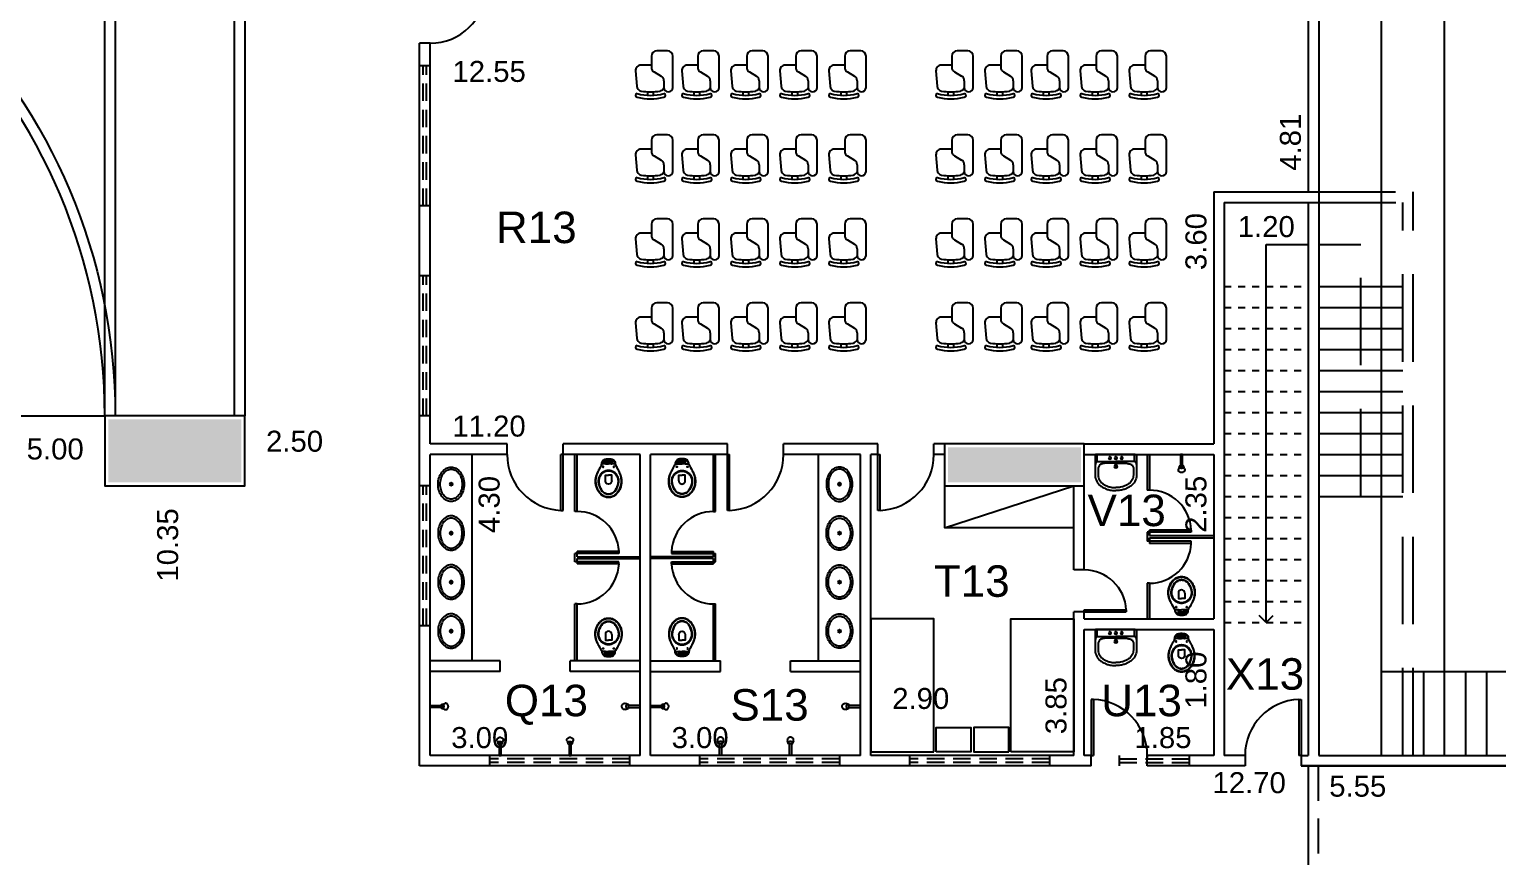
# Model space of a CAD drawing. Extents: x 652 to 872, y -56 to 210.
# Drawn here: x 721.73 to 742.72, y 135.78 to 147.6 of the extents above; entities that cross this region are included whole.
import ezdxf

# ---------------------------------------------------------------- set-up
doc = ezdxf.new("R2010")
doc.units = 0
doc.header["$LTSCALE"] = 2
doc.header["$PDMODE"] = 3
doc.linetypes.add('HIDDEN', pattern=[0.375, 0.25, -0.125])
doc.linetypes.add('HIDDEN2', pattern=[4.7625, 3.175, -1.5875])
doc.layers.get('0').update_dxf_attribs({"linetype": 'CONTINUOUS'})
doc.layers.get('DEFPOINTS').update_dxf_attribs({"linetype": 'CONTINUOUS'})
for name, color, linetype in [('06', 6, 'CONTINUOUS'), ('ARQUIBANCADA-ARY', 2, 'CONTINUOUS'), ('DIVISÓRIAS-ARY', 2, 'CONTINUOUS'), ('ESQUADRIA-ALTA-ARY', 7, 'HIDDEN'), ('HACHURAS-ARY', 9, 'CONTINUOUS'), ('INDICAÇÕES-ARY', 2, 'CONTINUOUS'), ('L_DECA', 7, 'CONTINUOUS'), ('MOBILIÁRIO-ARY', 7, 'CONTINUOUS'), ('PAREDE-ALTA-ARY', 1, 'CONTINUOUS'), ('PAREDE-BAIXA-ARY', 2, 'CONTINUOUS'), ('PEÇAS-SANIT-ARY', 7, 'CONTINUOUS'), ('PILARES-PRINC-ARY', 5, 'CONTINUOUS'), ('PROJEÇÕES-VT-ARY', 7, 'HIDDEN'), ('RAMPA-ARY', 2, 'CONTINUOUS'), ('RAMPA-INT-ARY', 7, 'CONTINUOUS'), ('RAMPA-PROJ-ARY', 7, 'HIDDEN'), ('TEXTO-PB-COR-ARY', 12, 'CONTINUOUS'), ('TEXTO-PB-COTAS-ARY', 12, 'CONTINUOUS')]:
    doc.layers.add(name, color=color, linetype=linetype)
doc.styles.add('ARIAL', font='arial.ttf', dxfattribs={"height": 0.5})
doc.styles.add('SEM_ESCALA', font='arial.ttf')
doc.styles.get("Standard").update_dxf_attribs({"font": 'ISOCP'})
doc.dimstyles.new('DIMTIC100-ARY', dxfattribs={"dimtxt": 0.3, "dimasz": 0.12, "dimexe": 0.1, "dimexo": 0.15, "dimgap": 0.1, "dimtad": 1, "dimjust": 1, "dimtoh": 1, "dimrnd": 0.01, "dimzin": 0, "dimdsep": 46, "dimtxsty": 'SEM_ESCALA', "dimblk1": 'NONE', "dimblk2": 'NONE', "dimsah": 1, "dimcen": -0.1, "dimdle": 0.06, "dimse1": 1, "dimse2": 1, "dimsd1": 1, "dimsd2": 1, "dimclrd": 1, "dimclre": 1, "dimclrt": 2, "dimadec": 0, "dimazin": 0, "dimtfac": 1, "dimtix": 1, "dimtmove": 2, "dimatfit": 3, "dimldrblk": 'NONE', "dimfxl": 1, "dimtolj": 1, "dimtzin": 0, "dimarcsym": 0})

# ---------------------------------------------------------------- blocks, each defined once
blk = doc.blocks.new('CHUVEIRO')
at = {"layer": 'PEÇAS-SANIT-ARY'}
for p, q in [((-0.029, 0.168), (-0.043, 0.208)), ((-0.015, 0.17), (0.015, 0.17)), ((-0.015, 0), (-0.015, 0.17)), ((0.015, 0), (-0.015, 0)), ((0.015, 0.17), (0.015, 0)), ((0.043, 0.207), (0.03, 0.175))]:
    blk.add_line(p, q, dxfattribs=at)
for points in [[(0.045, 0.22, 0.109452), (0.042, 0.235, 0.102376), (0.032, 0.248, 0.093737), (0.017, 0.257, 0.088426), (0, 0.26, 0.088426), (-0.017, 0.257, 0.093737), (-0.032, 0.248, 0.102376), (-0.042, 0.235, 0.109452), (-0.045, 0.22, 0.085068), (-0.043, 0.208, 0.102376)], [(0.043, 0.207, 0.093692), (0.045, 0.22, 0.109452)], [(0.015, 0.153, 0.061293), (0.021, 0.157, 0.104065), (0.028, 0.166, 0.115836), (0.03, 0.175, 0.115836), (0.028, 0.184, 0.104065), (0.021, 0.193, 0.09084), (0.012, 0.198, 0.083285), (0, 0.2, 0.083285), (-0.012, 0.198, 0.09084), (-0.021, 0.193, 0.104065), (-0.028, 0.184, 0.115836), (-0.03, 0.175, 0.115836), (-0.028, 0.166, 0.104065), (-0.021, 0.157, 0.061293), (-0.015, 0.153, 0.083285)]]:
    blk.add_lwpolyline(points, format="xyb", dxfattribs=at)
blk = doc.blocks.new('RAV10')
at = {"layer": 'L_DECA'}
blk.add_lwpolyline([(4.6, -12.9), (8.2, -12.9), (8.2, -12.9), (8.7, -13), (9.2, -13.2), (9.6, -13.5), (9.9, -14), (10.1, -14.3), (10.1, -14.3), (10.1, -14.3), (10.1, -14.3), (10.1, -14.3), (10.1, -14.3), (12.2, -18), (12.2, -18), (12.5, -18.6), (12.8, -19.1), (13.1, -19.6), (13.3, -20.1), (13.3, -20.1), (13.6, -20.6), (13.9, -21.1), (14.2, -21.5), (14.5, -22.1), (14.7, -22.6), (15, -23.1), (15.3, -23.6), (15.5, -24.1), (15.5, -24.1), (15.9, -24.8), (16.3, -25.6), (16.6, -26.3), (16.9, -27), (17.2, -27.8), (17.5, -28.6), (17.8, -29.4), (18, -30.2), (18, -30.2), (18.3, -31.4), (18.6, -32.6), (18.8, -33.9), (19, -35.2), (19.1, -36.4), (19.1, -37.7), (19.1, -39), (19, -40.3), (19, -40.3), (18.8, -41.6), (18.6, -42.9), (18.2, -44.2), (17.9, -45.5), (17.4, -46.8), (16.9, -48), (16.4, -49.3), (15.8, -50.4), (15.8, -50.4), (15.2, -51.4), (14.6, -52.3), (13.9, -53.1), (13.3, -53.9), (12.5, -54.8), (11.7, -55.5), (10.9, -56.3), (10.1, -57), (10.1, -57), (9, -57.8), (7.9, -58.5), (6.6, -59.1), (5.4, -59.6), (4.1, -60), (2.8, -60.3), (1.4, -60.4), (0, -60.5), (0, -60.5), (-1.4, -60.4), (-2.7, -60.3), (-4, -60), (-5.3, -59.6), (-6.6, -59.1), (-7.8, -58.5), (-9, -57.8), (-10.1, -57), (-10.1, -57), (-10.9, -56.3), (-11.7, -55.5), (-12.5, -54.8), (-13.2, -53.9), (-13.9, -53.1), (-14.5, -52.3), (-15.1, -51.4), (-15.7, -50.4), (-15.7, -50.4), (-16.3, -49.3), (-16.9, -48), (-17.4, -46.8), (-17.8, -45.5), (-18.2, -44.2), (-18.5, -42.9), (-18.7, -41.6), (-19, -40.3), (-19, -40.3), (-19, -39), (-19, -37.7), (-19, -36.4), (-18.9, -35.2), (-18.7, -33.9), (-18.5, -32.6), (-18.2, -31.4), (-17.9, -30.2), (-17.9, -30.2), (-17.7, -29.4), (-17.4, -28.6), (-17.1, -27.8), (-16.9, -27), (-16.6, -26.3), (-16.2, -25.6), (-15.8, -24.8), (-15.5, -24.1), (-15.5, -24.1), (-15.2, -23.6), (-15, -23.1), (-14.7, -22.6), (-14.4, -22.1), (-14.2, -21.5), (-13.9, -21.1), (-13.6, -20.6), (-13.3, -20.1), (-13.3, -20.1), (-13.1, -19.6), (-12.8, -19.1), (-12.4, -18.6), (-12.1, -18), (-10.1, -14.3), (-10.1, -14.3), (-10.1, -14.3), (-10.1, -14.3), (-10.1, -14.3), (-10.1, -14.3), (-9.8, -14), (-9.8, -14), (-9.6, -13.5), (-9.1, -13.2), (-8.6, -13), (-8.1, -12.9), (-4.5, -12.9)], dxfattribs=at)
at = {"layer": 'L_DECA', "color": 1}
for points in [[(12.2, -18), (13.3, -20.1), (13.3, -20.1), (13.6, -20.6), (13.8, -21.1), (14.1, -21.5), (14.3, -22.1), (14.5, -22.6), (14.7, -23.1), (15, -23.6), (15.2, -24.1), (15.2, -24.1), (15.5, -24.8), (15.9, -25.6), (16.2, -26.3), (16.6, -27.1), (16.9, -27.8), (17.1, -28.5), (17.4, -29.4), (17.6, -30.2), (17.6, -30.2), (17.9, -31.4), (18.1, -32.6), (18.3, -33.9), (18.5, -35.2), (18.5, -36.4), (18.5, -37.7), (18.5, -39), (18.4, -40.3), (18.4, -40.3), (18.2, -41.6), (17.9, -42.9), (17.6, -44.2), (17.2, -45.5), (16.7, -46.8), (16.2, -48), (15.6, -49.3), (15, -50.4), (15, -50.4), (14.4, -51.2), (13.9, -52), (13.3, -52.8), (12.8, -53.5), (12.2, -54.2), (11.5, -54.9), (10.9, -55.5), (10.1, -56.2), (10.1, -56.2), (9, -57.1), (7.9, -57.8), (6.6, -58.4), (5.4, -58.9), (4.1, -59.3), (2.8, -59.6), (1.4, -59.8), (0, -59.8), (0, -59.8), (-1.4, -59.8), (-2.7, -59.6), (-4.1, -59.3), (-5.3, -58.9), (-6.6, -58.4), (-7.8, -57.8), (-9, -57.1), (-10.1, -56.2), (-10.1, -56.2), (-10.8, -55.5), (-11.5, -54.9), (-12.1, -54.2), (-12.7, -53.5), (-13.3, -52.8), (-13.9, -52), (-14.4, -51.2), (-14.9, -50.4), (-14.9, -50.4), (-15.5, -49.3), (-16.1, -48), (-16.6, -46.8), (-17.1, -45.5), (-17.5, -44.2), (-17.9, -42.9), (-18.1, -41.6), (-18.3, -40.3), (-18.3, -40.3), (-18.4, -39.1), (-18.5, -37.7), (-18.5, -36.4), (-18.4, -35.2), (-18.2, -33.9), (-18, -32.6), (-17.8, -31.4), (-17.5, -30.2), (-17.5, -30.2), (-17.3, -29.4), (-17, -28.6), (-16.8, -27.8), (-16.5, -27.1), (-16.2, -26.3), (-15.8, -25.6), (-15.5, -24.8), (-15.2, -24.1), (-15.2, -24.1), (-15, -23.6), (-14.7, -23.1), (-14.5, -22.6), (-14.2, -22.1), (-14, -21.5), (-13.7, -21.1), (-13.5, -20.6), (-13.2, -20.1), (-12.1, -18)], [(-7.7, -9.4), (-8.1, -10.1), (-8.5, -10.8), (-8.6, -11.4), (-8.8, -12.2), (-8.8, -13.1)], [(-5.1, -12.9), (-5.1, -9.7), (-5.1, -7.8), (-5.1, -7.8), (-5.2, -7.6), (-5.3, -7.5), (-5.5, -7.4), (-5.9, -7.6), (-5.9, -7.6), (-6.4, -8), (-7.1, -8.6), (-7.7, -9.4)], [(5.1, -9.3), (5, -8.9), (4.6, -8.3), (3.9, -7.8), (3.1, -7.7), (0, -7.7), (-3.1, -7.7), (-3.1, -7.7), (-3.9, -7.8), (-4.5, -8.3), (-5, -8.9), (-5.1, -9.7)], [(4.6, -12.9), (4.6, -12.9), (4.2, -12.9), (3.9, -12.6), (3.6, -12.4), (3.6, -12), (3.6, -10.7), (3.6, -10.7), (3.6, -10.5), (3.6, -10.4), (3.7, -10.2), (3.9, -10.1), (3.9, -10.1), (3.9, -9.9), (3.9, -9.7), (3.8, -9.5), (3.6, -9.4), (0, -9.4), (-3.5, -9.4), (-3.5, -9.4), (-3.7, -9.5), (-3.9, -9.7), (-3.9, -9.9), (-3.8, -10.1), (-3.8, -10.1), (-3.6, -10.2), (-3.6, -10.4), (-3.5, -10.5), (-3.5, -10.7), (-3.5, -12), (-3.5, -12), (-3.6, -12.4), (-3.8, -12.6), (-4.1, -12.9), (-4.5, -12.9)], [(3.7, -10.3), (0, -10.3), (-3.6, -10.3)], [(5.1, -12.9), (5.1, -9.7), (5.1, -7.8), (5.1, -7.8), (5.2, -7.6), (5.3, -7.5), (5.5, -7.4), (5.9, -7.6), (5.9, -7.6), (6.4, -8), (7.1, -8.6), (7.7, -9.4)], [(7.7, -9.4), (8.1, -10.1), (8.5, -10.8), (8.6, -11.4), (8.8, -12.2), (8.8, -13.1)], [(-12.9, -30.2), (-12.9, -30.2), (-12.4, -29.3), (-11.9, -28.4), (-11.2, -27.7), (-10.6, -26.9), (-9.9, -26.2), (-9.2, -25.6), (-8.4, -25), (-7.5, -24.4), (-6.7, -23.9), (-5.8, -23.5), (-4.9, -23.1), (-3.9, -22.8), (-3, -22.6), (-2, -22.4), (-1, -22.3), (0, -22.2), (0, -22.2), (1, -22.3), (2, -22.4), (3, -22.6), (4, -22.8), (5, -23.1), (5.8, -23.5), (6.8, -23.9), (7.6, -24.4), (8.5, -25), (9.3, -25.6), (10, -26.2), (10.6, -26.9), (11.3, -27.7), (12, -28.4), (12.5, -29.3), (13, -30.2), (13, -30.2), (13.6, -31.3), (14, -32.6), (14.3, -33.8), (14.6, -35.1), (14.7, -36.4), (14.7, -37.7), (14.7, -39), (14.4, -40.3), (14.4, -40.3), (14.2, -41.6), (13.8, -42.9), (13.4, -44.2), (12.9, -45.5), (12.4, -46.8), (11.7, -48), (11.1, -49.3), (10.4, -50.4), (10.4, -50.4), (9.4, -51.7), (8.4, -52.8), (7.2, -53.8), (5.9, -54.6), (4.5, -55.2), (3.1, -55.8), (1.5, -56.1), (0, -56.2), (0, -56.2), (-1.5, -56.1), (-3.1, -55.8), (-4.4, -55.2), (-5.8, -54.6), (-7.1, -53.8), (-8.3, -52.8), (-9.3, -51.7), (-10.3, -50.4), (-10.3, -50.4), (-11, -49.3), (-11.7, -48), (-12.3, -46.8), (-12.8, -45.5), (-13.3, -44.2), (-13.7, -42.9), (-14.1, -41.6), (-14.4, -40.3), (-14.4, -40.3), (-14.6, -39), (-14.7, -37.7), (-14.6, -36.4), (-14.5, -35.1), (-14.2, -33.8), (-13.9, -32.6), (-13.5, -31.3), (-12.9, -30.2)], [(-12, -30.2), (-12, -30.2), (-11.5, -29.4), (-11, -28.6), (-10.4, -27.9), (-9.8, -27.2), (-9.1, -26.7), (-8.5, -26.1), (-7.7, -25.5), (-6.9, -25), (-6.1, -24.6), (-5.3, -24.2), (-4.5, -23.9), (-3.6, -23.6), (-2.8, -23.4), (-1.8, -23.2), (-0.9, -23.2), (0, -23.1), (0, -23.1), (0.9, -23.2), (1.9, -23.2), (2.8, -23.4), (3.6, -23.6), (4.5, -23.9), (5.4, -24.2), (6.2, -24.6), (7, -25), (7.7, -25.5), (8.5, -26.1), (9.2, -26.7), (9.8, -27.2), (10.4, -27.9), (11, -28.6), (11.5, -29.4), (12, -30.2), (12, -30.2), (12.7, -31.3), (13.2, -32.6), (13.6, -33.8), (13.9, -35), (14.1, -36.4), (14.1, -37.7), (14.1, -39), (13.9, -40.3), (13.9, -40.3), (13.6, -41.7), (13.2, -43), (12.8, -44.3), (12.3, -45.5), (11.7, -46.9), (11.1, -48.1), (10.4, -49.3), (9.6, -50.4), (9.6, -50.4), (8.8, -51.6), (7.8, -52.6), (6.7, -53.5), (5.5, -54.2), (4.2, -54.8), (2.8, -55.3), (1.5, -55.5), (0, -55.7), (0, -55.7), (-1.5, -55.5), (-2.8, -55.3), (-4.2, -54.8), (-5.4, -54.2), (-6.6, -53.5), (-7.7, -52.6), (-8.7, -51.6), (-9.6, -50.4), (-9.6, -50.4), (-10.3, -49.3), (-11, -48.1), (-11.7, -46.9), (-12.2, -45.5), (-12.7, -44.3), (-13.1, -43), (-13.5, -41.7), (-13.8, -40.3), (-13.8, -40.3), (-14, -39), (-14.1, -37.7), (-14, -36.4), (-13.9, -35), (-13.6, -33.8), (-13.2, -32.6), (-12.7, -31.3), (-12, -30.2)], [(-4.5, -37), (-4.5, -29), (0, -29)], [(4.6, -37), (4.6, -29), (0, -29)]]:
    blk.add_lwpolyline(points, dxfattribs=at)
at = {"layer": 'L_DECA', "color": 7}
for points in [[(10.1, -14.3), (10.1, -14.3), (10.1, -14.3), (10.1, -14.3), (10.1, -14.3), (10.1, -14.3), (9.6, -11.3), (9.6, -11.3), (9.3, -10.2), (8.9, -9.3), (8.3, -8.5), (7.7, -7.7), (6.9, -7), (6.1, -6.5), (5.1, -6.2), (4.1, -5.9), (4.1, -5.9), (3.6, -5.8), (3.1, -5.7), (2.6, -5.6), (2, -5.6), (1.5, -5.6), (1, -5.5), (0.5, -5.5), (0, -5.5), (0, -5.5), (-0.5, -5.5), (-1, -5.5), (-1.5, -5.6), (-2, -5.6), (-2.5, -5.6), (-3, -5.7), (-3.5, -5.8), (-4, -5.9), (-4, -5.9), (-5, -6.2), (-6, -6.5), (-6.9, -7), (-7.6, -7.7), (-8.2, -8.5), (-8.8, -9.3), (-9.3, -10.2), (-9.6, -11.3), (-10, -14.3), (-10, -14.3), (-10, -14.3), (-10, -14.3), (-10, -14.3), (-10.1, -14.3)], [(-4.5, -12.9), (0, -12.9)], [(4.6, -12.9), (0, -12.9)]]:
    blk.add_lwpolyline(points, dxfattribs=at)
at = {"layer": 'L_DECA', "color": 1}
for centre in [(-7.6, -17), (7.6, -17)]:
    blk.add_circle(centre, 0.672, dxfattribs=at)
blk.add_arc((0, -37), 4.56, 180, 0, dxfattribs=at)
blk = doc.blocks.new('DUO04')
at = {"layer": 'L_DECA'}
blk.add_line((-27.8, 0), (27.8, 0), dxfattribs=at)
at = {"layer": 'L_DECA', "color": 1}
for p, q in [((-26.5, -9.9), (-26.5, 0)), ((26.5, -9.9), (26.5, 0)), ((-26.5, -9.9), (0, -9.9)), ((26.5, -9.9), (0, -9.9))]:
    blk.add_line(p, q, dxfattribs=at)
at = {"layer": 'L_DECA', "color": 7}
for points in [[(-27.8, 0), (-27.8, 0), (-28.5, -0.1), (-29.1, -0.3), (-29.4, -0.8), (-29.5, -1.4), (-29.5, -23.9)], [(27.8, 0), (27.8, 0), (28.5, -0.1), (29.1, -0.3), (29.4, -0.8), (29.5, -1.4), (29.5, -23.9)], [(-29.5, -23.9), (-29.5, -29.7), (-29.5, -29.7), (-29.4, -32.1), (-28.9, -34.4), (-28.2, -36.5), (-27.2, -38.6), (-26.1, -40.5), (-24.7, -42.2), (-23.1, -43.8), (-21.3, -45.2), (-21.3, -45.2), (-20.2, -45.9), (-19.1, -46.6), (-18, -47.2), (-16.9, -47.9), (-15.7, -48.4), (-14.5, -49), (-13.3, -49.4), (-12.1, -49.9), (-10.8, -50.3), (-9.5, -50.5), (-8.2, -50.9), (-6.7, -51.1), (-4.8, -51.4), (-2.9, -51.5), (-1.4, -51.5), (0, -51.5)], [(29.5, -23.9), (29.5, -29.7), (29.5, -29.7), (29.4, -32.1), (28.9, -34.4), (28.2, -36.5), (27.2, -38.6), (26.1, -40.5), (24.7, -42.2), (23.1, -43.8), (21.3, -45.2), (21.3, -45.2), (20.2, -45.9), (19.1, -46.6), (18, -47.2), (16.9, -47.9), (15.7, -48.4), (14.5, -49), (13.3, -49.4), (12.1, -49.9), (10.8, -50.3), (9.5, -50.5), (8.2, -50.9), (6.7, -51.1), (4.8, -51.4), (2.9, -51.5), (1.4, -51.5), (0, -51.5)]]:
    blk.add_lwpolyline(points, dxfattribs=at)
at = {"layer": 'L_DECA', "color": 1}
for points in [[(-26.5, -9.9), (-26.9, -10), (-27.5, -10.1), (-28, -10.6), (-28.4, -11.2), (-28.7, -11.9), (-29, -12.7), (-29.2, -13.7), (-29.4, -15), (-29.5, -16.8)], [(0, -12.4), (0, -12.4), (-0.8, -12.4), (-1.4, -12.4), (-1.1, -12.4), (-1.8, -12.4), (-2.5, -12.4), (-3.3, -12.4), (-3.9, -12.4), (-4.7, -12.4), (-7.9, -12.4), (-8.6, -12.4), (-9.3, -12.4), (-10, -12.4), (-10.7, -12.4), (-11.4, -12.4), (-12, -12.4), (-12.7, -12.4), (-12.7, -12.4), (-13.7, -12.4), (-14.7, -12.5), (-15.8, -12.6), (-16.8, -12.8), (-17.8, -13), (-18.8, -13.2), (-19.8, -13.5), (-20.8, -13.7), (-20.8, -13.7), (-21.7, -14.1), (-22.6, -14.7), (-23.3, -15.4), (-23.9, -16.1), (-24.5, -17), (-24.8, -18), (-25.1, -19), (-25.2, -20), (-25.2, -20), (-25.2, -21.8), (-25.2, -23.1), (-25.2, -23.9)], [(0, -12.4), (0, -12.4), (0.8, -12.4), (1.4, -12.4), (1.1, -12.4), (1.8, -12.4), (2.5, -12.4), (3.3, -12.4), (3.9, -12.4), (4.7, -12.4), (7.9, -12.4), (8.6, -12.4), (9.3, -12.4), (10, -12.4), (10.7, -12.4), (11.4, -12.4), (12, -12.4), (12.7, -12.4), (12.7, -12.4), (13.7, -12.4), (14.7, -12.5), (15.8, -12.6), (16.8, -12.8), (17.8, -13), (18.8, -13.2), (19.8, -13.5), (20.8, -13.7), (20.8, -13.7), (21.7, -14.1), (22.6, -14.7), (23.3, -15.4), (23.9, -16.1), (24.5, -17), (24.8, -18), (25.1, -19), (25.2, -20), (25.2, -20), (25.2, -21.8), (25.2, -23.1), (25.2, -23.9)], [(26.5, -9.9), (26.9, -10), (27.5, -10.1), (28, -10.6), (28.4, -11.2), (28.7, -11.9), (29, -12.7), (29.2, -13.7), (29.4, -15), (29.5, -16.8)], [(-25.2, -23.9), (-25.2, -27.3), (-25.2, -29.6), (-25.2, -29.6), (-25, -31.4), (-24.8, -33.1), (-24.2, -34.8), (-23.5, -36.3), (-22.6, -37.8), (-21.6, -39.1), (-20.4, -40.4), (-19.1, -41.4), (-19.1, -41.4), (-18.1, -42.1), (-17.1, -42.7), (-16.2, -43.3), (-15.2, -43.9), (-14.1, -44.4), (-13, -44.8), (-11.9, -45.3), (-10.8, -45.7), (-9.7, -46.1), (-8.6, -46.4), (-6.7, -46.8), (-5.2, -47), (-3.3, -47.2), (-2.1, -47.2), (-1, -47.2), (0, -47.2)], [(25.2, -23.9), (25.2, -27.3), (25.2, -29.6), (25.2, -29.6), (25, -31.4), (24.8, -33.1), (24.2, -34.8), (23.5, -36.3), (22.6, -37.8), (21.6, -39.1), (20.4, -40.4), (19.1, -41.4), (19.1, -41.4), (18.1, -42.1), (17.1, -42.7), (16.2, -43.3), (15.2, -43.9), (14.1, -44.4), (13, -44.8), (11.9, -45.3), (10.8, -45.7), (9.7, -46.1), (8.6, -46.4), (6.7, -46.8), (5.2, -47), (3.3, -47.2), (2.1, -47.2), (1, -47.2), (0, -47.2)]]:
    blk.add_lwpolyline(points, dxfattribs=at)
for centre, radius in [((-8.5, -4.9), 1.75), ((0, -17), 2.25), ((0, -4.9), 1.75), ((0, -17), 0.981), ((8.5, -4.9), 1.75)]:
    blk.add_circle(centre, radius, dxfattribs=at)
blk = doc.blocks.new('CUB01')
at = {"layer": 'L_DECA'}
blk.add_lwpolyline([(-24.5, -18.7, 0.124977), (-22.8, -25.6, 0.105809), (-17.3, -31.9, 0.086634), (-9.6, -35.9, 0.076682), (0, -37.4, 0.076682), (9.6, -35.9, 0.086634), (17.3, -31.9, 0.105809), (22.8, -25.6, 0.124977), (24.5, -18.7, 0.124977), (22.8, -11.8, 0.105809), (17.3, -5.5, 0.086634), (9.6, -1.5, 0.076682), (0, 0, 0.076682), (-9.6, -1.5, 0.086634), (-17.3, -5.5, 0.105809), (-22.8, -11.8, 0.124977)], format="xyb", close=True, dxfattribs=at)
at = {"layer": 'L_DECA', "color": 1}
blk.add_lwpolyline([(0.1, -2.9, 0.074123), (-8.3, -4.1, 0.084852), (-15, -7.5, 0.106323), (-19.8, -12.9, 0.128843), (-21.3, -18.6, 0.128843), (-19.8, -24.4, 0.106323), (-15, -29.8, 0.084852), (-8.3, -33.1, 0.074123), (0.1, -34.4, 0.074123), (8.6, -33.1, 0.084852), (15.3, -29.8, 0.106323), (20, -24.4, 0.128843), (21.5, -18.6, 0.128843), (20, -12.9, 0.106323), (15.3, -7.5, 0.084852), (8.6, -4.1, 0.074123)], format="xyb", close=True, dxfattribs=at)
for radius in [2.25, 1.06]:
    blk.add_circle((0.1, -18.7), radius, dxfattribs=at)
blk = doc.blocks.new('12PCVC07')
at = {"color": 0, "linetype": 'ByBlock'}
for p, q in [((15.775724, 8.405378), (7.15405, 7.742172)), ((2.039549, 1.5), (4.034751, 1.5)), ((19.005813, -0.5), (19.005813, 5.414214)), ((4.034751, -1.5), (2.039549, -1.5)), ((10.264845, -7.5), (6.505813, -7.5)), ((15.142051, -2.011583), (12.869575, -5.988417)), ((24.005813, -0.5), (17.746781, -0.5)), ((27.005813, -9.5), (27.005813, -3.5)), ((6.505813, -12.5), (24.005813, -12.5))]:
    blk.add_line(p, q, dxfattribs=at)
for centre, radius, start, end in [((2.005813, 7.5), 1, 0, 180), ((16.005813, 5.414214), 3, 0, 94.398705), ((28.465356, 0), 28.465356, 164.723455, 195.276545), ((30.465356, 0), 28.465356, 164.723455, 195.276545), ((36.390556, 0), 32.390556, 170.476495, 189.523505), ((7.384139, 4.751009), 3, 94.398705, 168.305486), ((2.005813, -7.5), 1, 180, 0), ((6.505813, -10), 2.5, 90, 270), ((7.384139, -4.751009), 3, 191.694514, 247.184928), ((10.264845, -4.5), 3, 270, 330.255119), ((17.746781, -3.5), 3, 90, 150.255119), ((24.005813, -3.5), 3, 0, 90), ((24.005813, -9.5), 3, 270, 0)]:
    blk.add_arc(centre, radius, start, end, dxfattribs=at)
for tag, p, flags in [('ITEM', (1, -22), 3), ('ROOM_NUMBER', (0, -32), 1)]:
    blk.add_attdef(tag, p, '', height=6, dxfattribs=dict(at, flags=flags))
blk = doc.blocks.new('*D50')
at = {"layer": 'DEFPOINTS', "color": 0, "linetype": 'ByBlock', "ltscale": 0.5}
for p in [(717.813, 142.077), (722.813, 142.077), (717.813, 141.349)]:
    blk.add_point(p, dxfattribs=at)
at = {"color": 2, "linetype": 'ByBlock', "ltscale": 0.5, "insert": (722.104, 141.603), "char_height": 0.3, "attachment_point": 5, "style": 'SEM_ESCALA'}
blk.add_mtext('\\A1;5.00', dxfattribs=at)
blk = doc.blocks.new('_NONE')
at = {"color": 0, "linetype": 'ByBlock', "ltscale": 0.5}
blk.add_circle((0, 0), 0.25, dxfattribs=at)
blk = doc.blocks.new('*D51')
at = {"layer": 'DEFPOINTS', "color": 0, "linetype": 'ByBlock', "ltscale": 0.5}
for p in [(724.813, 141.077), (723.966, 130.727), (724.813, 130.727)]:
    blk.add_point(p, dxfattribs=at)
at = {"color": 2, "linetype": 'ByBlock', "ltscale": 0.5, "insert": (723.713, 140.234), "char_height": 0.3, "attachment_point": 5, "rotation": 90, "style": 'SEM_ESCALA'}
blk.add_mtext('\\A1;10.35', dxfattribs=at)
blk = doc.blocks.new('*D52')
at = {"layer": 'DEFPOINTS', "color": 0, "linetype": 'ByBlock', "ltscale": 0.5}
for p in [(727.313, 137.817), (727.313, 137.077), (717.813, 136.727)]:
    blk.add_point(p, dxfattribs=at)
at = {"color": 2, "linetype": 'ByBlock', "ltscale": 0.5, "insert": (718.522, 138.07), "char_height": 0.3, "attachment_point": 5, "style": 'SEM_ESCALA'}
blk.add_mtext('\\A1;9.50', dxfattribs=at)
blk = doc.blocks.new('*D59')
at = {"layer": 'DEFPOINTS', "color": 0, "linetype": 'ByBlock', "ltscale": 0.5}
for p in [(727.313, 137.077), (728.246, 137.077), (727.313, 132.077)]:
    blk.add_point(p, dxfattribs=at)
at = {"color": 2, "linetype": 'ByBlock', "ltscale": 0.5, "insert": (727.993, 132.786), "char_height": 0.3, "attachment_point": 5, "rotation": 90, "style": 'SEM_ESCALA'}
blk.add_mtext('\\A1;5.00', dxfattribs=at)
blk = doc.blocks.new('*D61')
at = {"layer": 'DEFPOINTS', "color": 0, "linetype": 'ByBlock', "ltscale": 0.5}
for p in [(727.313, 141.461), (724.813, 141.077), (727.313, 141.077)]:
    blk.add_point(p, dxfattribs=at)
at = {"color": 2, "linetype": 'ByBlock', "ltscale": 0.5, "insert": (725.525, 141.714), "char_height": 0.3, "attachment_point": 5, "style": 'SEM_ESCALA'}
blk.add_mtext('\\A1;2.50', dxfattribs=at)
blk = doc.blocks.new('*D63')
at = {"layer": 'DEFPOINTS', "color": 0, "linetype": 'ByBlock', "ltscale": 0.5}
for p in [(740.01, 137.077), (745.56, 137.077), (745.56, 136.534)]:
    blk.add_point(p, dxfattribs=at)
at = {"color": 2, "linetype": 'ByBlock', "ltscale": 0.5, "insert": (740.721, 136.786), "char_height": 0.3, "attachment_point": 5, "style": 'SEM_ESCALA'}
blk.add_mtext('\\A1;5.55', dxfattribs=at)
blk = doc.blocks.new('*D64')
at = {"layer": 'DEFPOINTS', "color": 0, "linetype": 'ByBlock', "ltscale": 0.5}
for p in [(727.313, 137.077), (740.01, 137.077), (727.313, 136.583)]:
    blk.add_point(p, dxfattribs=at)
at = {"color": 2, "linetype": 'ByBlock', "ltscale": 0.5, "insert": (739.169, 136.836), "char_height": 0.3, "attachment_point": 5, "style": 'SEM_ESCALA'}
blk.add_mtext('\\A1;12.70', dxfattribs=at)
blk = doc.blocks.new('*D69')
at = {"layer": 'DEFPOINTS', "color": 0, "linetype": 'ByBlock', "ltscale": 0.5}
for p in [(740.013, 144.527), (738.813, 143.927), (740.013, 143.927)]:
    blk.add_point(p, dxfattribs=at)
at = {"color": 2, "linetype": 'ByBlock', "ltscale": 0.5, "insert": (739.413, 144.78), "char_height": 0.3, "attachment_point": 5, "style": 'SEM_ESCALA'}
blk.add_mtext('\\A1;1.20', dxfattribs=at)
blk = doc.blocks.new('*D70')
at = {"layer": 'DEFPOINTS', "color": 0, "linetype": 'ByBlock', "ltscale": 0.5}
for p in [(727.463, 137.227), (730.463, 137.227), (730.463, 137.227)]:
    blk.add_point(p, dxfattribs=at)
at = {"color": 2, "linetype": 'ByBlock', "ltscale": 0.5, "insert": (728.172, 137.48), "char_height": 0.3, "attachment_point": 5, "style": 'SEM_ESCALA'}
blk.add_mtext('\\A1;3.00', dxfattribs=at)
blk = doc.blocks.new('*D71')
at = {"layer": 'DEFPOINTS', "color": 0, "linetype": 'ByBlock', "ltscale": 0.5}
for p in [(728.063, 141.527), (728.063, 137.227), (728.562, 137.227)]:
    blk.add_point(p, dxfattribs=at)
at = {"color": 2, "linetype": 'ByBlock', "ltscale": 0.5, "insert": (728.308, 140.812), "char_height": 0.3, "attachment_point": 5, "rotation": 90, "style": 'SEM_ESCALA'}
blk.add_mtext('\\A1;4.30', dxfattribs=at)
blk = doc.blocks.new('*D72')
at = {"layer": 'DEFPOINTS', "color": 0, "linetype": 'ByBlock', "ltscale": 0.5}
for p in [(730.613, 137.227), (733.613, 137.227), (733.613, 137.227)]:
    blk.add_point(p, dxfattribs=at)
at = {"color": 2, "linetype": 'ByBlock', "ltscale": 0.5, "insert": (731.322, 137.48), "char_height": 0.3, "attachment_point": 5, "style": 'SEM_ESCALA'}
blk.add_mtext('\\A1;3.00', dxfattribs=at)
blk = doc.blocks.new('*D73')
at = {"layer": 'DEFPOINTS', "color": 0, "linetype": 'ByBlock', "ltscale": 0.5}
for p in [(736.663, 137.786), (733.763, 137.277), (736.663, 137.227)]:
    blk.add_point(p, dxfattribs=at)
at = {"color": 2, "linetype": 'ByBlock', "ltscale": 0.5, "insert": (734.475, 138.039), "char_height": 0.3, "attachment_point": 5, "style": 'SEM_ESCALA'}
blk.add_mtext('\\A1;2.90', dxfattribs=at)
blk = doc.blocks.new('*D74')
at = {"layer": 'DEFPOINTS', "color": 0, "linetype": 'ByBlock', "ltscale": 0.5}
for p in [(736.663, 141.077), (736.663, 141.077), (736.663, 137.227)]:
    blk.add_point(p, dxfattribs=at)
at = {"color": 2, "linetype": 'ByBlock', "ltscale": 0.5, "insert": (736.41, 137.938), "char_height": 0.3, "attachment_point": 5, "rotation": 90, "style": 'SEM_ESCALA'}
blk.add_mtext('\\A1;3.85', dxfattribs=at)
blk = doc.blocks.new('*D75')
at = {"layer": 'DEFPOINTS', "color": 0, "linetype": 'ByBlock', "ltscale": 0.5}
for p in [(736.813, 137.227), (736.813, 137.227), (738.663, 137.227)]:
    blk.add_point(p, dxfattribs=at)
at = {"color": 2, "linetype": 'ByBlock', "ltscale": 0.5, "insert": (737.937, 137.48), "char_height": 0.3, "attachment_point": 5, "style": 'SEM_ESCALA'}
blk.add_mtext('\\A1;1.85', dxfattribs=at)
blk = doc.blocks.new('*D76')
at = {"layer": 'DEFPOINTS', "color": 0, "linetype": 'ByBlock', "ltscale": 0.5}
for p in [(738.663, 141.527), (738.663, 139.177), (738.663, 139.177)]:
    blk.add_point(p, dxfattribs=at)
at = {"color": 2, "linetype": 'ByBlock', "ltscale": 0.5, "insert": (738.41, 140.814), "char_height": 0.3, "attachment_point": 5, "rotation": 90, "style": 'SEM_ESCALA'}
blk.add_mtext('\\A1;2.35', dxfattribs=at)
blk = doc.blocks.new('*D77')
at = {"layer": 'DEFPOINTS', "color": 0, "linetype": 'ByBlock', "ltscale": 0.5}
for p in [(738.663, 139.027), (738.663, 137.227), (738.663, 137.227)]:
    blk.add_point(p, dxfattribs=at)
at = {"color": 2, "linetype": 'ByBlock', "ltscale": 0.5, "insert": (738.41, 138.303), "char_height": 0.3, "attachment_point": 5, "rotation": 90, "style": 'SEM_ESCALA'}
blk.add_mtext('\\A1;1.80', dxfattribs=at)
blk = doc.blocks.new('*D78')
at = {"layer": 'DEFPOINTS', "color": 0, "linetype": 'ByBlock', "ltscale": 0.5}
for p in [(727.463, 141.677), (738.663, 141.677), (738.663, 141.677)]:
    blk.add_point(p, dxfattribs=at)
at = {"color": 2, "linetype": 'ByBlock', "ltscale": 0.5, "insert": (728.304, 141.93), "char_height": 0.3, "attachment_point": 5, "style": 'SEM_ESCALA'}
blk.add_mtext('\\A1;11.20', dxfattribs=at)
blk = doc.blocks.new('*D79')
at = {"layer": 'DEFPOINTS', "color": 0, "linetype": 'ByBlock', "ltscale": 0.5}
for p in [(738.663, 145.277), (738.663, 141.677), (738.663, 141.677)]:
    blk.add_point(p, dxfattribs=at)
at = {"color": 2, "linetype": 'ByBlock', "ltscale": 0.5, "insert": (738.41, 144.568), "char_height": 0.3, "attachment_point": 5, "rotation": 90, "style": 'SEM_ESCALA'}
blk.add_mtext('\\A1;3.60', dxfattribs=at)
blk = doc.blocks.new('*D80')
at = {"layer": 'DEFPOINTS', "color": 0, "linetype": 'ByBlock', "ltscale": 0.5}
for p in [(740.013, 150.092), (740.013, 150.092), (740.01, 145.277)]:
    blk.add_point(p, dxfattribs=at)
at = {"color": 2, "linetype": 'ByBlock', "ltscale": 0.5, "insert": (739.76, 145.987), "char_height": 0.3, "attachment_point": 5, "rotation": 90, "style": 'SEM_ESCALA'}
blk.add_mtext('\\A1;4.81', dxfattribs=at)
blk = doc.blocks.new('*D81')
at = {"layer": 'DEFPOINTS', "color": 0, "linetype": 'ByBlock', "ltscale": 0.5}
for p in [(727.463, 147.077), (740.013, 147.077), (740.013, 146.744)]:
    blk.add_point(p, dxfattribs=at)
at = {"color": 2, "linetype": 'ByBlock', "ltscale": 0.5, "insert": (728.306, 146.997), "char_height": 0.3, "attachment_point": 5, "style": 'SEM_ESCALA'}
blk.add_mtext('\\A1;12.55', dxfattribs=at)

msp = doc.modelspace()

# ---------------------------------------------------------------- hatches: boundary and pattern name
at = {"layer": 'HACHURAS-ARY', "ltscale": 0.5}
for points in [[(724.763, 142.027), (722.863, 142.027), (722.863, 141.127), (724.763, 141.127)], [(736.763, 141.627), (734.863, 141.627), (734.863, 141.127), (736.763, 141.127)]]:
    msp.add_hatch(color=256, dxfattribs=at).paths.add_polyline_path(points)

# ---------------------------------------------------------------- linework, layer by layer
at = {"layer": '06', "ltscale": 0.5}
for q in [(739.314, 139.226), (739.512, 139.226)]:
    msp.add_line((739.413, 139.127), q, dxfattribs=at)
at = {"layer": 'ARQUIBANCADA-ARY'}
for p, q in [((741.06, 137.227), (741.06, 148.738)), ((741.96, 137.227), (741.96, 148.365)), ((741.06, 138.427), (745.56, 138.427)), ((741.36, 138.427), (741.36, 137.227)), ((741.66, 138.427), (741.66, 137.227)), ((742.26, 138.427), (742.26, 137.227)), ((742.56, 138.427), (742.56, 137.227))]:
    msp.add_line(p, q, dxfattribs=at)
at = {"layer": 'ARQUIBANCADA-ARY', "linetype": 'HIDDEN'}
msp.add_line((740.16, 132.077), (740.16, 137.077), dxfattribs=at)
at = {"layer": 'DIVISÓRIAS-ARY'}
for p, q in [((729.333, 140.728), (729.333, 141.527)), ((729.363, 141.527), (729.333, 141.527)), ((729.363, 140.728), (729.363, 141.527)), ((729.533, 140.712), (729.533, 141.527)), ((729.563, 140.712), (729.563, 141.527)), ((731.513, 140.712), (731.513, 141.527)), ((731.543, 140.712), (731.543, 141.527)), ((731.713, 140.728), (731.713, 141.527)), ((731.713, 141.527), (731.743, 141.527)), ((731.743, 140.728), (731.743, 141.527)), ((733.863, 140.728), (733.863, 141.527)), ((733.863, 141.527), (733.893, 141.527)), ((733.893, 140.728), (733.893, 141.527)), ((737.713, 141.527), (737.713, 141.017)), ((737.743, 141.527), (737.743, 141.017)), ((737.743, 141.017), (737.713, 141.017)), ((729.333, 140.728), (729.363, 140.728)), ((729.563, 140.712), (729.533, 140.712)), ((731.513, 140.712), (731.543, 140.712)), ((731.743, 140.728), (731.713, 140.728)), ((733.893, 140.728), (733.863, 140.728)), ((737.713, 140.417), (737.713, 140.287)), ((738.342, 140.417), (737.713, 140.417)), ((737.743, 140.417), (737.743, 140.447)), ((738.342, 140.447), (737.743, 140.447)), ((737.743, 140.417), (737.743, 140.367)), ((737.743, 140.367), (737.743, 140.417)), ((738.342, 140.447), (738.342, 140.417)), ((738.342, 140.287), (737.713, 140.287)), ((737.743, 140.367), (738.663, 140.367)), ((737.743, 140.287), (737.743, 140.337)), ((737.743, 140.337), (737.743, 140.287)), ((737.743, 140.337), (738.663, 140.337)), ((737.743, 140.287), (737.743, 140.257)), ((738.342, 140.257), (737.743, 140.257)), ((738.342, 140.257), (738.342, 140.287)), ((729.533, 139.992), (729.533, 140.112)), ((730.162, 140.112), (729.533, 140.112)), ((730.162, 139.992), (729.533, 139.992)), ((729.563, 140.112), (729.563, 140.142)), ((730.162, 140.142), (729.563, 140.142)), ((729.563, 140.062), (729.563, 140.112)), ((729.563, 140.062), (730.463, 140.062)), ((729.563, 139.992), (729.563, 140.042)), ((729.563, 140.042), (730.463, 140.042)), ((729.563, 139.992), (729.563, 139.962)), ((730.162, 140.142), (730.162, 140.112)), ((730.162, 139.962), (730.162, 139.992)), ((731.513, 140.062), (730.613, 140.062)), ((731.513, 140.042), (730.613, 140.042)), ((730.914, 140.142), (731.513, 140.142)), ((730.914, 140.142), (730.914, 140.112)), ((730.914, 140.112), (731.543, 140.112)), ((730.914, 139.992), (731.543, 139.992)), ((730.914, 139.962), (730.914, 139.992)), ((731.513, 140.112), (731.513, 140.142)), ((731.513, 140.062), (731.513, 140.112)), ((731.513, 139.992), (731.513, 140.042)), ((731.513, 139.992), (731.513, 139.962)), ((731.543, 139.992), (731.543, 140.112)), ((730.162, 139.962), (729.563, 139.962)), ((730.914, 139.962), (731.513, 139.962)), ((737.713, 139.687), (737.713, 139.177)), ((737.743, 139.687), (737.713, 139.687)), ((737.743, 139.687), (737.743, 139.177)), ((729.533, 138.577), (729.533, 139.392)), ((729.563, 139.392), (729.533, 139.392)), ((729.563, 138.577), (729.563, 139.392)), ((731.513, 139.392), (731.543, 139.392)), ((731.513, 138.577), (731.513, 139.392)), ((731.543, 138.577), (731.543, 139.392)), ((736.813, 139.277), (736.813, 139.307)), ((736.813, 139.307), (737.412, 139.307)), ((736.813, 139.277), (737.412, 139.277)), ((737.412, 139.307), (737.412, 139.277)), ((736.913, 138.027), (736.913, 137.227)), ((736.943, 138.027), (736.913, 138.027)), ((736.943, 138.027), (736.943, 137.227)), ((739.88, 138.027), (739.88, 137.227)), ((739.88, 138.027), (739.91, 138.027)), ((739.91, 138.027), (739.91, 137.227)), ((736.913, 137.227), (736.943, 137.227)), ((737.713, 137.227), (737.713, 137.197)), ((739.91, 137.227), (739.88, 137.227))]:
    msp.add_line(p, q, dxfattribs=at)
at = {"layer": 'DIVISÓRIAS-ARY', "color": 7, "ltscale": 0.5}
for centre, radius, start, end in [((737.743, 140.417), 0.6, 2.866, 90), ((729.563, 140.112), 0.6, 2.866, 90), ((731.513, 140.112), 0.6, 90, 177.134), ((737.743, 140.287), 0.6, 270, 357.134), ((729.563, 139.992), 0.6, 270, 357.134), ((731.513, 139.992), 0.6, 182.866, 270), ((736.913, 137.227), 0.8, 360, 87.8509), ((739.91, 137.227), 0.8, 92.1491, 180)]:
    msp.add_arc(centre, radius, start, end, dxfattribs=at)
at = {"layer": 'ESQUADRIA-ALTA-ARY', "ltscale": 0.5}
for p, q in [((727.463, 147.077), (727.313, 147.077)), ((727.363, 145.077), (727.363, 147.077)), ((727.413, 145.077), (727.413, 147.077)), ((727.463, 145.077), (727.313, 145.077)), ((727.463, 144.077), (727.313, 144.077)), ((727.363, 142.077), (727.363, 144.077)), ((727.413, 142.077), (727.413, 144.077)), ((727.463, 142.077), (727.313, 142.077)), ((727.463, 142.077), (727.313, 142.077)), ((727.463, 141.077), (727.313, 141.077)), ((727.363, 139.077), (727.363, 141.077)), ((727.413, 139.077), (727.413, 141.077)), ((727.463, 139.077), (727.313, 139.077)), ((728.313, 137.227), (728.313, 137.077)), ((730.313, 137.177), (728.313, 137.177)), ((730.313, 137.127), (728.313, 137.127)), ((730.313, 137.227), (730.313, 137.077)), ((731.313, 137.227), (731.313, 137.077)), ((733.313, 137.177), (731.313, 137.177)), ((733.313, 137.127), (731.313, 137.127)), ((733.313, 137.227), (733.313, 137.077)), ((734.313, 137.227), (734.313, 137.077)), ((736.313, 137.177), (734.313, 137.177)), ((736.313, 137.127), (734.313, 137.127)), ((736.313, 137.227), (736.313, 137.077)), ((737.313, 137.227), (737.313, 137.077)), ((737.313, 137.177), (738.313, 137.177)), ((737.313, 137.127), (738.313, 137.127)), ((738.313, 137.227), (738.313, 137.077))]:
    msp.add_line(p, q, dxfattribs=at)
at = {"layer": 'INDICAÇÕES-ARY', "ltscale": 0.5}
for p, q in [((739.413, 139.127), (739.413, 144.527)), ((739.413, 144.527), (740.013, 144.527))]:
    msp.add_line(p, q, dxfattribs=at)
at = {"layer": 'MOBILIÁRIO-ARY', "ltscale": 0.5}
for p, q in [((734.813, 140.477), (736.663, 141.077)), ((734.813, 141.077), (734.813, 140.477)), ((736.663, 140.477), (734.813, 140.477))]:
    msp.add_line(p, q, dxfattribs=at)
at = {"layer": 'MOBILIÁRIO-ARY'}
for points in [[(734.663, 137.277), (734.663, 139.177), (733.763, 139.177), (733.763, 137.277)], [(735.763, 137.277), (735.763, 139.177), (736.663, 139.177), (736.663, 137.277)], [(734.693, 137.277), (734.693, 137.627), (735.193, 137.627), (735.193, 137.277)], [(735.733, 137.277), (735.733, 137.627), (735.233, 137.627), (735.233, 137.277)]]:
    msp.add_lwpolyline(points, close=True, dxfattribs=at)
at = {"layer": 'PAREDE-ALTA-ARY'}
for p, q in [((740.013, 150.092), (740.013, 145.277)), ((740.163, 150.165), (740.163, 137.227)), ((727.313, 137.077), (727.313, 147.402)), ((727.463, 147.402), (727.313, 147.402)), ((727.463, 141.677), (727.463, 147.402)), ((738.663, 145.277), (738.663, 141.677)), ((738.663, 145.277), (740.013, 145.277)), ((738.813, 145.127), (738.813, 137.227)), ((738.813, 145.127), (740.013, 145.127)), ((740.013, 145.127), (740.013, 137.227)), ((728.563, 141.677), (727.463, 141.677)), ((728.563, 141.527), (728.563, 141.677)), ((731.713, 141.677), (729.363, 141.677)), ((729.363, 141.527), (729.363, 141.677)), ((731.713, 141.527), (731.713, 141.677)), ((732.513, 141.527), (732.513, 141.677)), ((733.863, 141.677), (732.513, 141.677)), ((733.863, 141.527), (733.863, 141.677)), ((734.813, 141.677), (734.663, 141.677)), ((734.663, 141.527), (734.663, 141.677)), ((736.813, 141.677), (738.663, 141.677)), ((727.463, 137.227), (727.463, 141.527)), ((728.563, 141.527), (727.463, 141.527)), ((730.463, 141.527), (729.363, 141.527)), ((730.463, 137.227), (730.463, 141.527)), ((730.613, 137.227), (730.613, 141.527)), ((731.713, 141.527), (730.613, 141.527)), ((733.613, 141.527), (732.513, 141.527)), ((733.613, 137.227), (733.613, 141.527)), ((733.763, 137.227), (733.763, 141.527)), ((733.863, 141.527), (733.763, 141.527)), ((734.813, 141.527), (734.663, 141.527)), ((736.813, 141.527), (738.663, 141.527)), ((738.663, 141.527), (738.663, 139.177)), ((738.663, 141.527), (738.663, 141.227)), ((736.663, 139.877), (736.663, 141.077)), ((736.813, 139.877), (736.813, 141.077)), ((736.813, 139.877), (736.663, 139.877)), ((736.663, 137.227), (736.663, 139.277)), ((736.813, 139.277), (736.663, 139.277)), ((736.813, 139.177), (736.813, 139.277)), ((736.813, 139.177), (738.663, 139.177)), ((736.813, 137.227), (736.813, 139.027)), ((736.813, 139.027), (738.663, 139.027)), ((738.663, 139.027), (738.663, 137.227)), ((736.913, 137.077), (727.313, 137.077)), ((730.463, 137.227), (727.463, 137.227)), ((733.613, 137.227), (730.613, 137.227)), ((736.663, 137.227), (733.763, 137.227)), ((736.913, 137.227), (736.813, 137.227)), ((736.913, 137.077), (736.913, 137.227)), ((738.663, 137.227), (737.713, 137.227)), ((737.713, 137.077), (737.713, 137.227)), ((739.11, 137.077), (737.713, 137.077)), ((739.11, 137.227), (738.813, 137.227)), ((745.56, 137.077), (739.91, 137.077)), ((739.913, 137.227), (739.913, 137.077)), ((739.913, 137.227), (740.013, 137.227)), ((739.913, 137.227), (740.013, 137.227)), ((739.913, 137.077), (745.56, 137.077)), ((740.163, 137.227), (745.56, 137.227))]:
    msp.add_line(p, q, dxfattribs=at)
at = {"layer": 'PAREDE-ALTA-ARY', "ltscale": 0.5}
for p, q in [((739.11, 137.227), (739.11, 137.077)), ((739.91, 137.227), (739.91, 137.077))]:
    msp.add_line(p, q, dxfattribs=at)
at = {"layer": 'PAREDE-BAIXA-ARY'}
for p, q in [((724.663, 156.437), (724.663, 142.077)), ((724.813, 156.55), (724.813, 142.077)), ((728.463, 138.577), (727.463, 138.577)), ((728.463, 138.427), (728.463, 138.577)), ((729.463, 138.427), (729.463, 138.577)), ((730.463, 138.577), (729.463, 138.577)), ((730.613, 138.577), (731.613, 138.577)), ((731.613, 138.427), (731.613, 138.577)), ((732.613, 138.427), (732.613, 138.577)), ((732.613, 138.577), (733.613, 138.577)), ((728.463, 138.427), (727.463, 138.427)), ((730.463, 138.427), (729.463, 138.427)), ((730.613, 138.427), (731.613, 138.427)), ((732.613, 138.427), (733.613, 138.427))]:
    msp.add_line(p, q, dxfattribs=at)
at = {"layer": 'PEÇAS-SANIT-ARY'}
for p, q in [((728.063, 138.577), (728.063, 141.527)), ((733.013, 138.577), (733.013, 141.527))]:
    msp.add_line(p, q, dxfattribs=at)
at = {"layer": 'PEÇAS-SANIT-ARY', "ltscale": 0.5}
for centre, radius, start, end in [((727.463, 148.202), 0.8, 270, 357.8509), ((729.363, 141.527), 0.8, 180, 267.8509), ((731.713, 141.527), 0.8, 272.1491, 360), ((733.863, 141.527), 0.8, 272.1491, 360), ((736.813, 139.277), 0.6, 2.866, 90)]:
    msp.add_arc(centre, radius, start, end, dxfattribs=at)
at = {"layer": 'PILARES-PRINC-ARY'}
for points in [[(722.813, 142.077), (722.813, 141.077), (724.813, 141.077), (724.813, 142.077)], [(734.813, 141.677), (734.813, 141.077), (736.813, 141.077), (736.813, 141.677)]]:
    msp.add_lwpolyline(points, close=True, dxfattribs=at)
at = {"layer": 'PROJEÇÕES-VT-ARY', "ltscale": 2.5}
for p, q in [((740.01, 145.277), (741.513, 145.277)), ((741.513, 137.227), (741.513, 145.277)), ((740.013, 145.127), (741.363, 145.127)), ((741.363, 137.227), (741.363, 145.127)), ((740.16, 144.527), (740.763, 144.527)), ((740.763, 140.927), (740.763, 144.527)), ((740.163, 143.927), (741.363, 143.927)), ((740.163, 143.627), (741.363, 143.627)), ((740.163, 143.327), (741.363, 143.327)), ((740.163, 143.027), (741.363, 143.027)), ((740.163, 142.727), (741.363, 142.727)), ((740.163, 142.427), (741.363, 142.427)), ((740.163, 142.127), (741.363, 142.127)), ((740.163, 141.827), (741.363, 141.827)), ((740.163, 141.527), (741.363, 141.527)), ((740.163, 141.227), (741.363, 141.227)), ((740.163, 140.927), (741.363, 140.927))]:
    msp.add_line(p, q, dxfattribs=at)
at = {"layer": 'RAMPA-ARY'}
msp.add_line((717.813, 142.077), (722.813, 142.077), dxfattribs=at)
msp.add_lwpolyline([(722.813, 142.077, 1), (706.563, 142.077), (706.563, 135.727), (706.413, 135.727), (706.413, 142.077, -1), (722.963, 142.077)], format="xyb", dxfattribs=at)
at = {"layer": 'RAMPA-INT-ARY', "linetype": 'HIDDEN2', "ltscale": 0.01}
for p, q in [((738.813, 143.927), (740.013, 143.927)), ((738.813, 143.627), (740.013, 143.627)), ((738.813, 143.327), (740.013, 143.327)), ((738.813, 143.027), (740.013, 143.027)), ((738.813, 142.727), (740.013, 142.727)), ((738.813, 142.427), (740.013, 142.427)), ((738.813, 142.127), (740.013, 142.127)), ((738.813, 141.827), (740.013, 141.827)), ((738.813, 141.527), (740.013, 141.527)), ((738.813, 141.227), (740.013, 141.227)), ((738.813, 140.927), (740.013, 140.927)), ((738.813, 140.627), (740.013, 140.627)), ((738.813, 140.327), (740.013, 140.327)), ((738.813, 140.027), (740.013, 140.027)), ((738.813, 139.727), (740.013, 139.727)), ((738.813, 139.427), (740.013, 139.427)), ((738.813, 139.127), (740.013, 139.127))]:
    msp.add_line(p, q, dxfattribs=at)
at = {"layer": 'RAMPA-INT-ARY'}
msp.add_line((740.01, 137.077), (740.01, 132.077), dxfattribs=at)
at = {"layer": 'RAMPA-PROJ-ARY', "linetype": 'Continuous'}
msp.add_lwpolyline([(722.813, 142.077), (722.813, 150.077, 0.303347), (716.64, 159.316), (708.384, 162.736), (708.441, 162.874), (716.697, 159.455, -0.303347), (722.963, 150.077), (722.963, 142.077)], format="xyb", dxfattribs=at)

# ---------------------------------------------------------------- block references
at = {"layer": 'MOBILIÁRIO-ARY', "ltscale": 0.5, "xscale": 0.0254, "yscale": 0.0254, "zscale": 0.0254, "rotation": 90}
for p in [(730.613, 146.606), (731.275, 146.606), (731.975, 146.606), (732.675, 146.606), (733.375, 146.606), (734.906, 146.606), (735.606, 146.606), (736.268, 146.606), (736.968, 146.606), (737.668, 146.606), (730.613, 145.406), (731.275, 145.406), (731.975, 145.406), (732.675, 145.406), (733.375, 145.406), (734.906, 145.406), (735.606, 145.406), (736.268, 145.406), (736.968, 145.406), (737.668, 145.406), (730.613, 144.206), (731.275, 144.206), (731.975, 144.206), (732.675, 144.206), (733.375, 144.206), (734.906, 144.206), (735.606, 144.206), (736.268, 144.206), (736.968, 144.206), (737.668, 144.206), (730.613, 143.006), (731.275, 143.006), (731.975, 143.006), (732.675, 143.006), (733.375, 143.006), (734.906, 143.006), (735.606, 143.006), (736.268, 143.006), (736.968, 143.006), (737.668, 143.006)]:
    msp.add_blockref('12PCVC07', p, dxfattribs=at)
at = {"layer": 'PEÇAS-SANIT-ARY', "ltscale": 0.5, "yscale": 0.01, "zscale": 0.01}
for name, p, xscale, rotation in [('RAV10', (730.013, 141.52), -0.01, 359.9999999998688), ('RAV10', (731.063, 141.52), 0.01, 359.9999999998688), ('DUO04', (737.263, 141.527), -0.01, 359.9999999998688), ('RAV10', (738.203, 139.177), 0.01, 179.9999999998688), ('RAV10', (730.013, 138.585), 0.01, 179.9999999998688), ('RAV10', (731.063, 138.585), -0.01, 179.9999999998688), ('DUO04', (737.263, 139.027), -0.01, 359.9999999998688), ('RAV10', (738.203, 139.027), -0.01, 1.311750708055115e-10)]:
    msp.add_blockref(name, p, dxfattribs=dict(at, xscale=xscale, rotation=rotation))
at = {"layer": 'PEÇAS-SANIT-ARY', "ltscale": 0.5, "xscale": -1}
for p, rotation in [((738.203, 141.527), 179.9999999998688), ((730.463, 137.927), 89.99999999986882), ((733.613, 137.927), 89.99999999986882), ((728.463, 137.227), 359.9999999998688), ((729.463, 137.227), 359.9999999998688)]:
    msp.add_blockref('CHUVEIRO', p, dxfattribs=dict(at, rotation=rotation))
at = {"layer": 'PEÇAS-SANIT-ARY', "yscale": 0.01, "zscale": 0.01}
for p, xscale, rotation in [((727.95, 141.101), -0.01, 269.9999999998688), ((733.126, 141.101), 0.01, 89.99999999986882), ((727.95, 140.404), 0.01, 269.9999999998688), ((733.126, 140.404), -0.01, 89.99999999986882), ((727.95, 139.704), 0.01, 269.9999999998688), ((733.126, 139.704), -0.01, 89.99999999986882), ((727.95, 139.004), 0.01, 269.9999999998688), ((733.126, 139.004), -0.01, 89.99999999986882)]:
    msp.add_blockref('CUB01', p, dxfattribs=dict(at, xscale=xscale, rotation=rotation))
at = {"layer": 'PEÇAS-SANIT-ARY', "ltscale": 0.5}
for p, rotation in [((727.463, 137.927), 269.9999999998688), ((730.613, 137.927), 269.9999999998688), ((731.613, 137.227), 359.9999999998688), ((732.613, 137.227), 359.9999999998688)]:
    msp.add_blockref('CHUVEIRO', p, dxfattribs=dict(at, rotation=rotation))

# ---------------------------------------------------------------- texts
at = {"layer": 'TEXTO-PB-COR-ARY', "style": 'ARIAL'}
for s, p in [('R13', (728.404, 144.546)), ('V13', (736.859, 140.503)), ('T13', (734.663, 139.493)), ('X13', (738.836, 138.166)), ('Q13', (728.53, 137.787)), ('S13', (731.755, 137.724)), ('U13', (737.054, 137.787))]:
    msp.add_text(s, height=0.45, dxfattribs=at).set_placement(p)

# ---------------------------------------------------------------- dimensions: what is measured, and where the dimension line sits
at = {"layer": 'TEXTO-PB-COTAS-ARY', "ltscale": 0.5}
for base, p1, p2, picture, middle in [((740.0132, 150.0916), (740.0102, 145.2772), (740.0132, 150.0916), '*D80', (739.76, 145.9867)), ((738.663, 141.677), (738.663, 145.277), (738.663, 141.677), '*D79', (738.41, 144.568)), ((728.562, 137.227), (728.063, 141.527), (728.063, 137.227), '*D71', (728.308, 140.812)), ((738.663, 139.177), (738.663, 141.527), (738.663, 139.177), '*D76', (738.41, 140.814)), ((723.966, 130.727), (724.813, 141.077), (724.813, 130.727), '*D51', (723.713, 140.234)), ((736.663, 141.077), (736.663, 137.227), (736.663, 141.077), '*D74', (736.41, 137.938)), ((738.663, 137.227), (738.663, 139.027), (738.663, 137.227), '*D77', (738.41, 138.303)), ((728.246, 137.077), (727.313, 132.077), (727.313, 137.077), '*D59', (727.993, 132.786))]:
    dim = msp.add_linear_dim(base=base, p1=p1, p2=p2, angle=90, dimstyle='DIMTIC100-ARY', dxfattribs=at)
    dim.commit()
    dim.dimension.update_dxf_attribs({"geometry": picture, "text_midpoint": middle})
for base, p1, p2, picture, middle in [((740.013, 146.744), (727.463, 147.077), (740.013, 147.077), '*D81', (728.306, 146.997)), ((740.013, 144.527), (738.813, 143.927), (740.013, 143.927), '*D69', (739.413, 144.78)), ((717.813, 141.349), (722.813, 142.077), (717.813, 142.077), '*D50', (722.104, 141.603)), ((738.663, 141.677), (727.463, 141.677), (738.663, 141.677), '*D78', (728.304, 141.93)), ((727.313, 141.461), (724.813, 141.077), (727.313, 141.077), '*D61', (725.525, 141.714)), ((727.313, 137.817), (717.813, 136.727), (727.313, 137.077), '*D52', (718.522, 138.07)), ((736.663, 137.786), (733.763, 137.277), (736.663, 137.227), '*D73', (734.475, 138.039)), ((730.463, 137.227), (727.463, 137.227), (730.463, 137.227), '*D70', (728.172, 137.48)), ((733.613, 137.227), (730.613, 137.227), (733.613, 137.227), '*D72', (731.322, 137.48)), ((736.813, 137.227), (738.663, 137.227), (736.813, 137.227), '*D75', (737.937, 137.48)), ((727.313, 136.583), (740.01, 137.077), (727.313, 137.077), '*D64', (739.169, 136.836)), ((745.56, 136.534), (740.01, 137.077), (745.56, 137.077), '*D63', (740.721, 136.786))]:
    dim = msp.add_linear_dim(base=base, p1=p1, p2=p2, dimstyle='DIMTIC100-ARY', dxfattribs=at)
    dim.commit()
    dim.dimension.update_dxf_attribs({"geometry": picture, "text_midpoint": middle})

doc.saveas('drawing.dxf')
